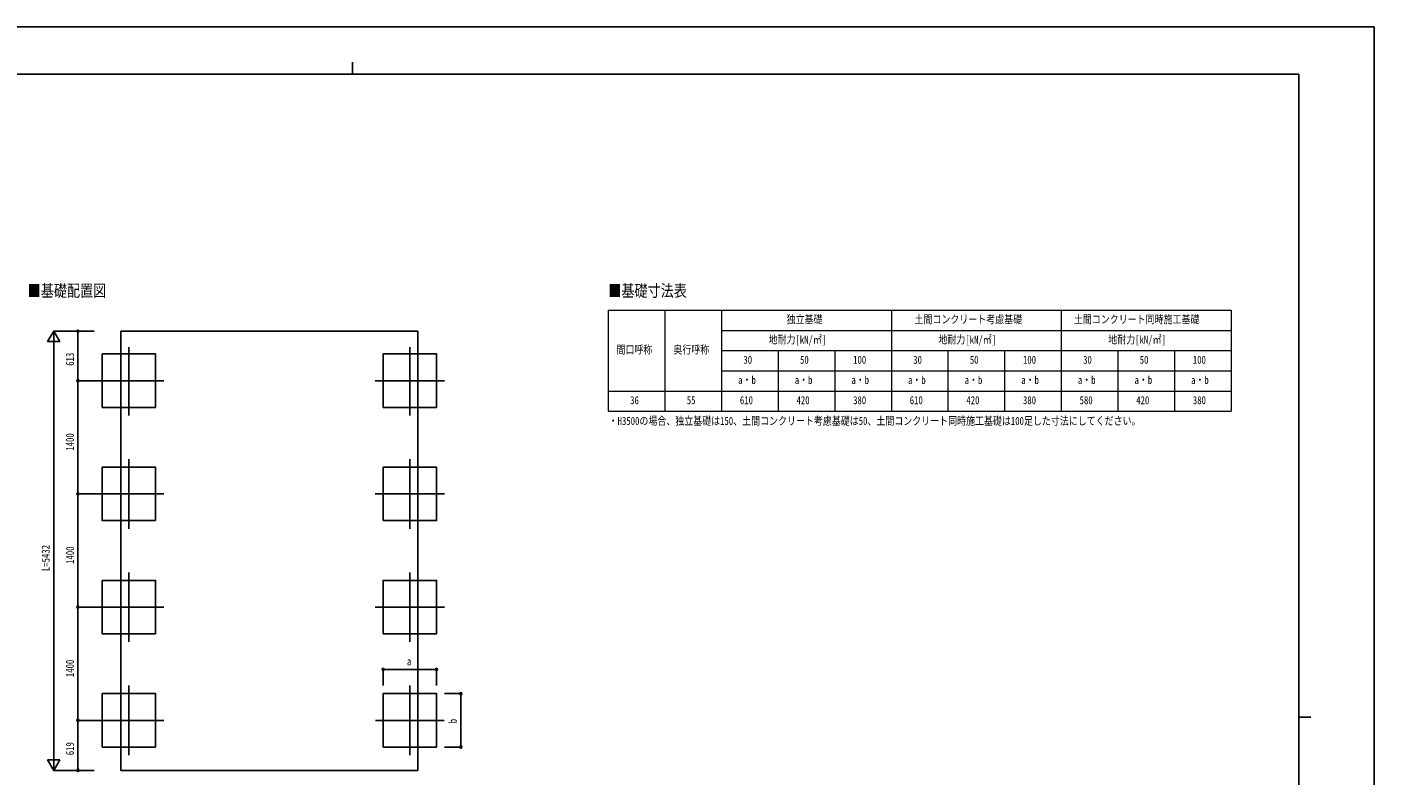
# Model space of a CAD drawing. Units: millimetres, scale not verified. Extents: x -12615 to 12615, y -8910 to 8910.
# Drawn here: x -4040 to 12615, y -341 to 8910 of the extents above; entities that cross this region are included whole.
import ezdxf
from ezdxf.enums import TextEntityAlignment as Align

# ---------------------------------------------------------------- set-up
doc = ezdxf.new("R2010")
doc.units = ezdxf.units.MM
doc.header["$LTSCALE"] = 40
doc.layers.add('0-1_TABLE1', color=7, linetype='Continuous', lineweight=18)
for name, color, linetype in [('0-2_USER1', 3, 'Continuous'), ('0-3_YKK_12', 2, 'Continuous'), ('0-5_YKK_A1', 4, 'Continuous'), ('0-6_YKK_D', 6, 'Continuous'), ('0-7_YKK_ZWAK', 7, 'Continuous')]:
    doc.layers.add(name, color=color, linetype=linetype)
doc.styles.add('ＭＳ ゴシック', font='')
doc.styles.get('ＭＳ ゴシック').set_extended_font_data('MS Gothic')

msp = doc.modelspace()

# ---------------------------------------------------------------- linework, layer by layer
at = {"layer": '0-1_TABLE1'}
for p, q in [((3146.94, 5407.77), (10846.94, 5407.77)), ((3146.94, 5407.77), (3146.94, 4157.77)), ((3846.94, 5407.77), (3846.94, 4157.77)), ((4546.94, 5407.77), (4546.94, 4157.77)), ((6646.94, 5407.77), (6646.94, 4157.77)), ((8746.94, 5407.77), (8746.94, 4157.77)), ((4546.94, 5157.77), (10846.94, 5157.77)), ((4546.94, 4907.77), (10846.94, 4907.77)), ((5246.94, 4907.77), (5246.94, 4157.77)), ((7346.94, 4907.77), (7346.94, 4157.77)), ((9446.94, 4907.77), (9446.94, 4157.77)), ((4546.94, 4657.77), (10846.94, 4657.77)), ((3146.94, 4157.77), (10846.94, 4157.77))]:
    msp.add_line(p, q, dxfattribs=at)
for points in [[(10846.94, 5407.77), (10846.94, 4907.77), (10846.94, 4157.77)], [(5946.94, 4907.77), (5946.94, 4407.77), (5946.94, 4157.77)], [(8046.94, 4907.77), (8046.94, 4407.77), (8046.94, 4157.77)], [(10146.94, 4907.77), (10146.94, 4407.77), (10146.94, 4157.77)], [(3146.94, 4407.77), (3846.94, 4407.77), (4546.94, 4407.77), (10846.94, 4407.77)]]:
    msp.add_lwpolyline(points, dxfattribs=at)
at = {"layer": '0-3_YKK_12'}
for p, q in [((-2779.44, 4952.07), (-2779.44, 4105.91)), ((693.56, 4952.07), (693.56, 4105.91)), ((-2349.44, 4535.91), (-3209.44, 4535.91)), ((263.56, 4535.91), (1123.56, 4535.91)), ((-2779.44, 3565.91), (-2779.44, 2705.91)), ((693.56, 3565.91), (693.56, 2705.91)), ((-2349.44, 3135.91), (-3209.44, 3135.91)), ((263.56, 3135.91), (1123.56, 3135.91)), ((-2779.44, 2165.91), (-2779.44, 1305.91)), ((693.56, 2165.91), (693.56, 1305.91)), ((-2349.44, 1735.91), (-3209.44, 1735.91)), ((263.56, 1735.91), (1123.56, 1735.91)), ((-2779.44, 765.91), (-2779.44, -94.09)), ((693.56, 765.91), (693.56, -94.09)), ((-2349.44, 335.91), (-3209.44, 335.91)), ((269.27, 335.91), (1117.84, 335.91))]:
    msp.add_line(p, q, dxfattribs=at)
at = {"layer": '0-5_YKK_A1'}
for p, q in [((-2877.94, 5149.09), (-2877.94, -282.69)), ((-2877.94, -282.69), (792.06, -282.69))]:
    msp.add_line(p, q, dxfattribs=at)
msp.add_lwpolyline([(-2877.94, 5149.09), (792.06, 5149.09), (792.06, -282.69)], dxfattribs=at)
for points in [[(-2449.44, 4205.91), (-2449.44, 4865.91), (-3109.44, 4865.91), (-3109.44, 4205.91)], [(363.56, 4205.91), (363.56, 4865.91), (1023.56, 4865.91), (1023.56, 4205.91)], [(-2449.44, 2805.91), (-2449.44, 3465.91), (-3109.44, 3465.91), (-3109.44, 2805.91)], [(363.56, 2805.91), (363.56, 3465.91), (1023.56, 3465.91), (1023.56, 2805.91)], [(-2449.44, 1405.91), (-2449.44, 2065.91), (-3109.44, 2065.91), (-3109.44, 1405.91)], [(363.56, 1405.91), (363.56, 2065.91), (1023.56, 2065.91), (1023.56, 1405.91)], [(-2449.44, 5.91), (-2449.44, 665.91), (-3109.44, 665.91), (-3109.44, 5.91)], [(363.56, 5.91), (363.56, 665.91), (1023.56, 665.91), (1023.56, 5.91)]]:
    msp.add_lwpolyline(points, close=True, dxfattribs=at)
at = {"layer": '0-6_YKK_D'}
for p, q in [((-3709.44, 5149.09), (-3784.44, 5019.19)), ((-3784.44, 5019.19), (-3634.44, 5019.19)), ((-3209.44, 5149.09), (-3710.44, 5149.09)), ((-3709.44, 5149.09), (-3634.44, 5019.19)), ((-3709.44, 5149.09), (-3709.44, 4889.29)), ((-3709.44, -132.69), (-3709.44, 4999.09)), ((-3209.44, 5149.09), (-3410.44, 5149.09)), ((-3409.44, 5149.09), (-3409.44, 4535.91)), ((-3209.44, 4535.91), (-3410.44, 4535.91)), ((-3209.44, 4535.91), (-3410.44, 4535.91)), ((-3409.44, 3135.91), (-3409.44, 4535.91)), ((-3209.44, 3135.91), (-3410.44, 3135.91)), ((-3209.44, 3135.91), (-3410.44, 3135.91)), ((-3409.44, 1735.91), (-3409.44, 3135.91)), ((-3209.44, 1735.91), (-3410.44, 1735.91)), ((-3209.44, 1735.91), (-3410.44, 1735.91)), ((-3409.44, 335.91), (-3409.44, 1735.91)), ((363.56, 765.91), (363.56, 966.91)), ((363.56, 965.91), (1023.56, 965.91)), ((1023.56, 765.91), (1023.56, 966.91)), ((1123.56, 665.91), (1324.56, 665.91)), ((1323.56, 5.91), (1323.56, 665.91)), ((-3209.44, 335.91), (-3410.44, 335.91)), ((-3209.44, 335.91), (-3410.44, 335.91)), ((-3409.44, -282.69), (-3409.44, 335.91)), ((1123.56, 5.91), (1324.56, 5.91)), ((-3709.44, -282.69), (-3784.44, -152.79)), ((-3634.44, -152.79), (-3784.44, -152.79)), ((-3709.44, -282.69), (-3709.44, -22.88)), ((-3709.44, -282.69), (-3634.44, -152.79)), ((-3209.44, -282.69), (-3710.44, -282.69)), ((-3209.44, -282.69), (-3410.44, -282.69))]:
    msp.add_line(p, q, dxfattribs=at)
for centre in [(-3409.44, 5149.09), (-3409.44, 4535.91), (-3409.44, 4535.91), (-3409.44, 3135.91), (-3409.44, 3135.91), (-3409.44, 1735.91), (-3409.44, 1735.91), (363.56, 965.91), (1023.56, 965.91), (1323.56, 665.91), (-3409.44, 335.91), (-3409.44, 335.91), (1323.56, 5.91), (-3409.44, -282.69)]:
    msp.add_circle(centre, 12.75, dxfattribs=at)
at = {"layer": '0-7_YKK_ZWAK'}
for p, q in [((-14.94, 8475), (-14.94, 8325)), ((11685.06, 8325), (-11714.94, 8325)), ((11685.06, 8325), (11685.06, -7575)), ((11685.06, 375), (11835.06, 375))]:
    msp.add_line(p, q, dxfattribs=at)
msp.add_lwpolyline([(-12615, -8910), (12615, -8910), (12615, 8910), (-12615, 8910)], close=True, dxfattribs=at)

# ---------------------------------------------------------------- texts
at = {"layer": '0-1_TABLE1', "style": 'ＭＳ ゴシック', "width": 0.8}
for s, p in [('独立基礎', (5352.14, 5215.27)), ('土間コンクリート考慮基礎', (6933.74, 5215.27)), ('土間コンクリート同時施工基礎', (8904.14, 5215.27)), ('地耐力[kN/㎡]', (5128.94, 4965.27)), ('地耐力[kN/㎡]', (7228.94, 4965.27)), ('地耐力[kN/㎡]', (9328.94, 4965.27)), ('間口呼称', (3248.54, 4840.27)), ('奥行呼称', (3952.14, 4840.27)), ('30', (4817.74, 4715.27)), ('50', (5517.74, 4715.27)), ('100', (6174.54, 4715.27)), ('30', (6917.74, 4715.27)), ('50', (7617.74, 4715.27)), ('100', (8274.54, 4715.27)), ('30', (9017.74, 4715.27)), ('50', (9717.74, 4715.27)), ('100', (10374.54, 4715.27)), ('a・b', (4752.94, 4465.27)), ('a・b', (5452.94, 4465.27)), ('a・b', (6152.94, 4465.27)), ('a・b', (6852.94, 4465.27)), ('a・b', (7552.94, 4465.27)), ('a・b', (8252.94, 4465.27)), ('a・b', (8952.94, 4465.27)), ('a・b', (9652.94, 4465.27)), ('a・b', (10352.94, 4465.27)), ('36', (3417.74, 4215.27)), ('55', (4117.74, 4215.27)), ('610', (4774.54, 4215.27)), ('420', (5474.54, 4215.27)), ('380', (6174.54, 4215.27)), ('610', (6874.54, 4215.27)), ('420', (7574.54, 4215.27)), ('380', (8274.54, 4215.27)), ('580', (8974.54, 4215.27)), ('420', (9674.54, 4215.27)), ('380', (10374.54, 4215.27))]:
    msp.add_text(s, height=98.97, dxfattribs=at).set_placement(p, align=Align.BOTTOM_LEFT)
at = {"layer": '0-2_USER1', "style": 'ＭＳ ゴシック', "width": 0.8}
for s, height, p in [('■基礎配置図', 148.5, (-4031.53, 5530.53)), ('■基礎寸法表', 148.5, (3146.43, 5530.53)), ('・H3500の場合、独立基礎は150、土間コンクリート考慮基礎は50、土間コンクリート同時施工基礎は100足した寸法にしてください。', 98.97, (3152.11, 3959.27))]:
    msp.add_text(s, height=height, dxfattribs=at).set_placement(p, align=Align.BOTTOM_LEFT)
at = {"layer": '0-6_YKK_D', "style": 'ＭＳ ゴシック', "width": 0.8}
for s, p in [('613', (-3429.44, 4720.1)), ('1400', (-3429.44, 3670.31)), ('L=5432', (-3729.44, 2181.2)), ('1400', (-3429.44, 2270.31)), ('1400', (-3429.44, 870.31)), ('b', (1303.56, 299.91)), ('619', (-3429.44, -95.79))]:
    msp.add_text(s, height=98.97, rotation=90, dxfattribs=at).set_placement(p, align=Align.BOTTOM_LEFT)
msp.add_text('a', height=98.97, dxfattribs=at).set_placement((657.56, 985.91), align=Align.BOTTOM_LEFT)

doc.saveas('drawing.dxf')
